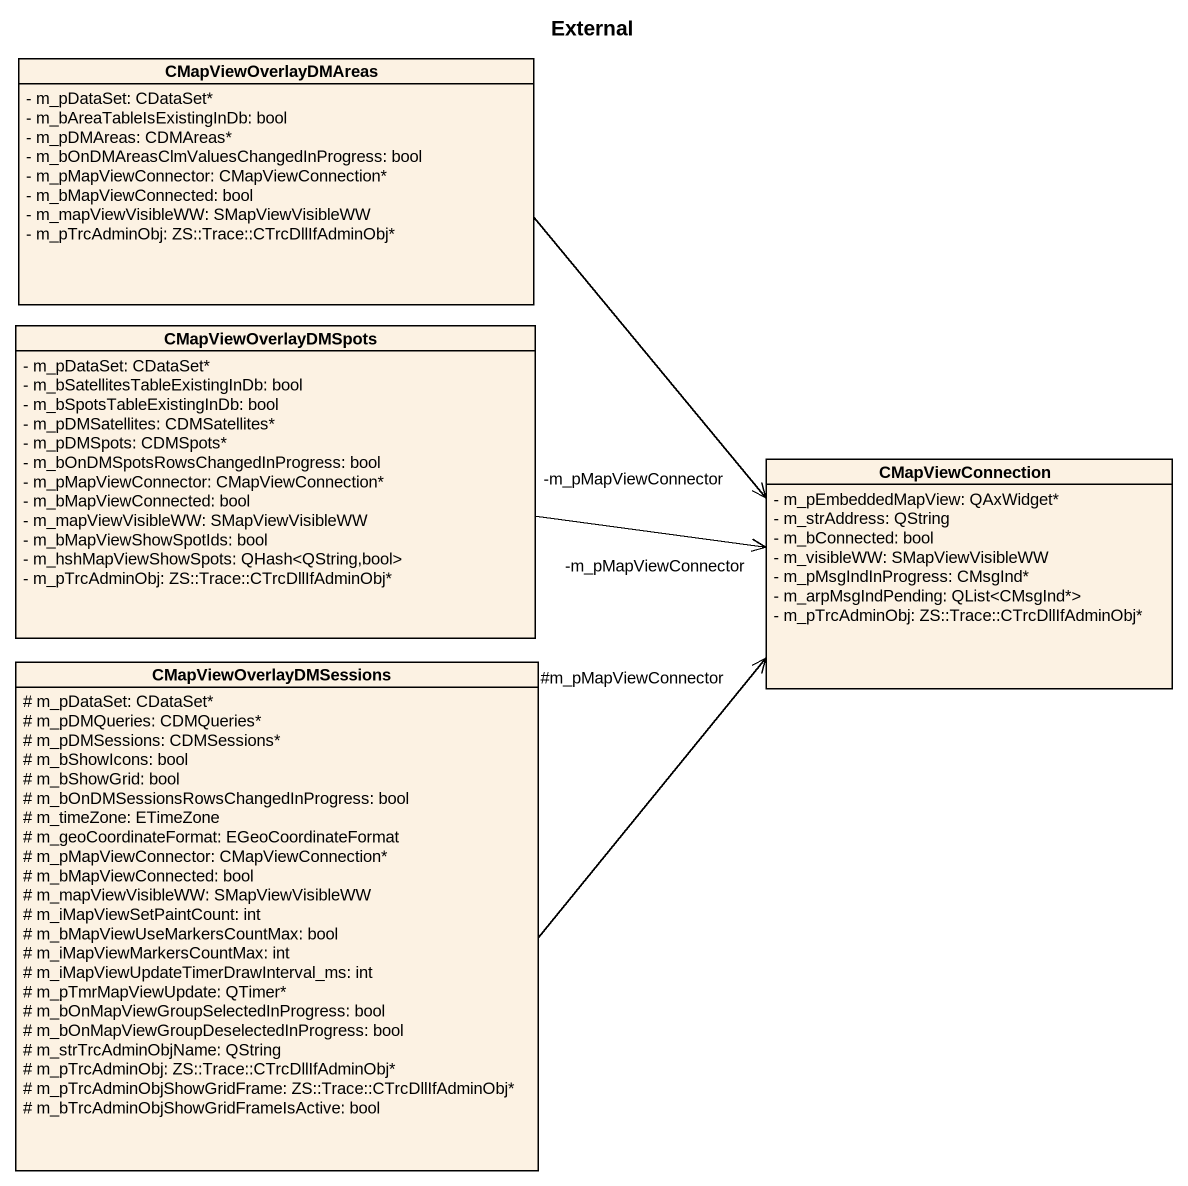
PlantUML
@startuml
title External
hide circle
hide empty members
skinparam classAttributeIconSize 0
class CMapViewOverlayDMAreas {
  - m_pDataSet: CDataSet*
  - m_bAreaTableIsExistingInDb: bool
  - m_pDMAreas: CDMAreas*
  - m_bOnDMAreasClmValuesChangedInProgress: bool
  - m_pMapViewConnector: CMapViewConnection*
  - m_bMapViewConnected: bool
  - m_mapViewVisibleWW: SMapViewVisibleWW
  - m_pTrcAdminObj: ZS::Trace::CTrcDllIfAdminObj*
}
class CMapViewOverlayDMSpots {
  - m_pDataSet: CDataSet*
  - m_bSatellitesTableExistingInDb: bool
  - m_bSpotsTableExistingInDb: bool
  - m_pDMSatellites: CDMSatellites*
  - m_pDMSpots: CDMSpots*
  - m_bOnDMSpotsRowsChangedInProgress: bool
  - m_pMapViewConnector: CMapViewConnection*
  - m_bMapViewConnected: bool
  - m_mapViewVisibleWW: SMapViewVisibleWW
  - m_bMapViewShowSpotIds: bool
  - m_hshMapViewShowSpots: QHash<QString,bool>
  - m_pTrcAdminObj: ZS::Trace::CTrcDllIfAdminObj*
}
class CMapViewConnection {
  - m_pEmbeddedMapView: QAxWidget*
  - m_strAddress: QString
  - m_bConnected: bool
  - m_visibleWW: SMapViewVisibleWW
  - m_pMsgIndInProgress: CMsgInd*
  - m_arpMsgIndPending: QList<CMsgInd*>
  - m_pTrcAdminObj: ZS::Trace::CTrcDllIfAdminObj*
}
class CMapViewOverlayDMSessions {
  # m_pDataSet: CDataSet*
  # m_pDMQueries: CDMQueries*
  # m_pDMSessions: CDMSessions*
  # m_bShowIcons: bool
  # m_bShowGrid: bool
  # m_bOnDMSessionsRowsChangedInProgress: bool
  # m_timeZone: ETimeZone
  # m_geoCoordinateFormat: EGeoCoordinateFormat
  # m_pMapViewConnector: CMapViewConnection*
  # m_bMapViewConnected: bool
  # m_mapViewVisibleWW: SMapViewVisibleWW
  # m_iMapViewSetPaintCount: int
  # m_bMapViewUseMarkersCountMax: bool
  # m_iMapViewMarkersCountMax: int
  # m_iMapViewUpdateTimerDrawInterval_ms: int
  # m_pTmrMapViewUpdate: QTimer*
  # m_bOnMapViewGroupSelectedInProgress: bool
  # m_bOnMapViewGroupDeselectedInProgress: bool
  # m_strTrcAdminObjName: QString
  # m_pTrcAdminObj: ZS::Trace::CTrcDllIfAdminObj*
  # m_pTrcAdminObjShowGridFrame: ZS::Trace::CTrcDllIfAdminObj*
  # m_bTrcAdminObjShowGridFrameIsActive: bool
}
CMapViewOverlayDMAreas -right-> "-m_pMapViewConnector" CMapViewConnection
CMapViewOverlayDMSpots -right-> "-m_pMapViewConnector" CMapViewConnection
CMapViewOverlayDMSessions -right-> "#m_pMapViewConnector" CMapViewConnection
@enduml
